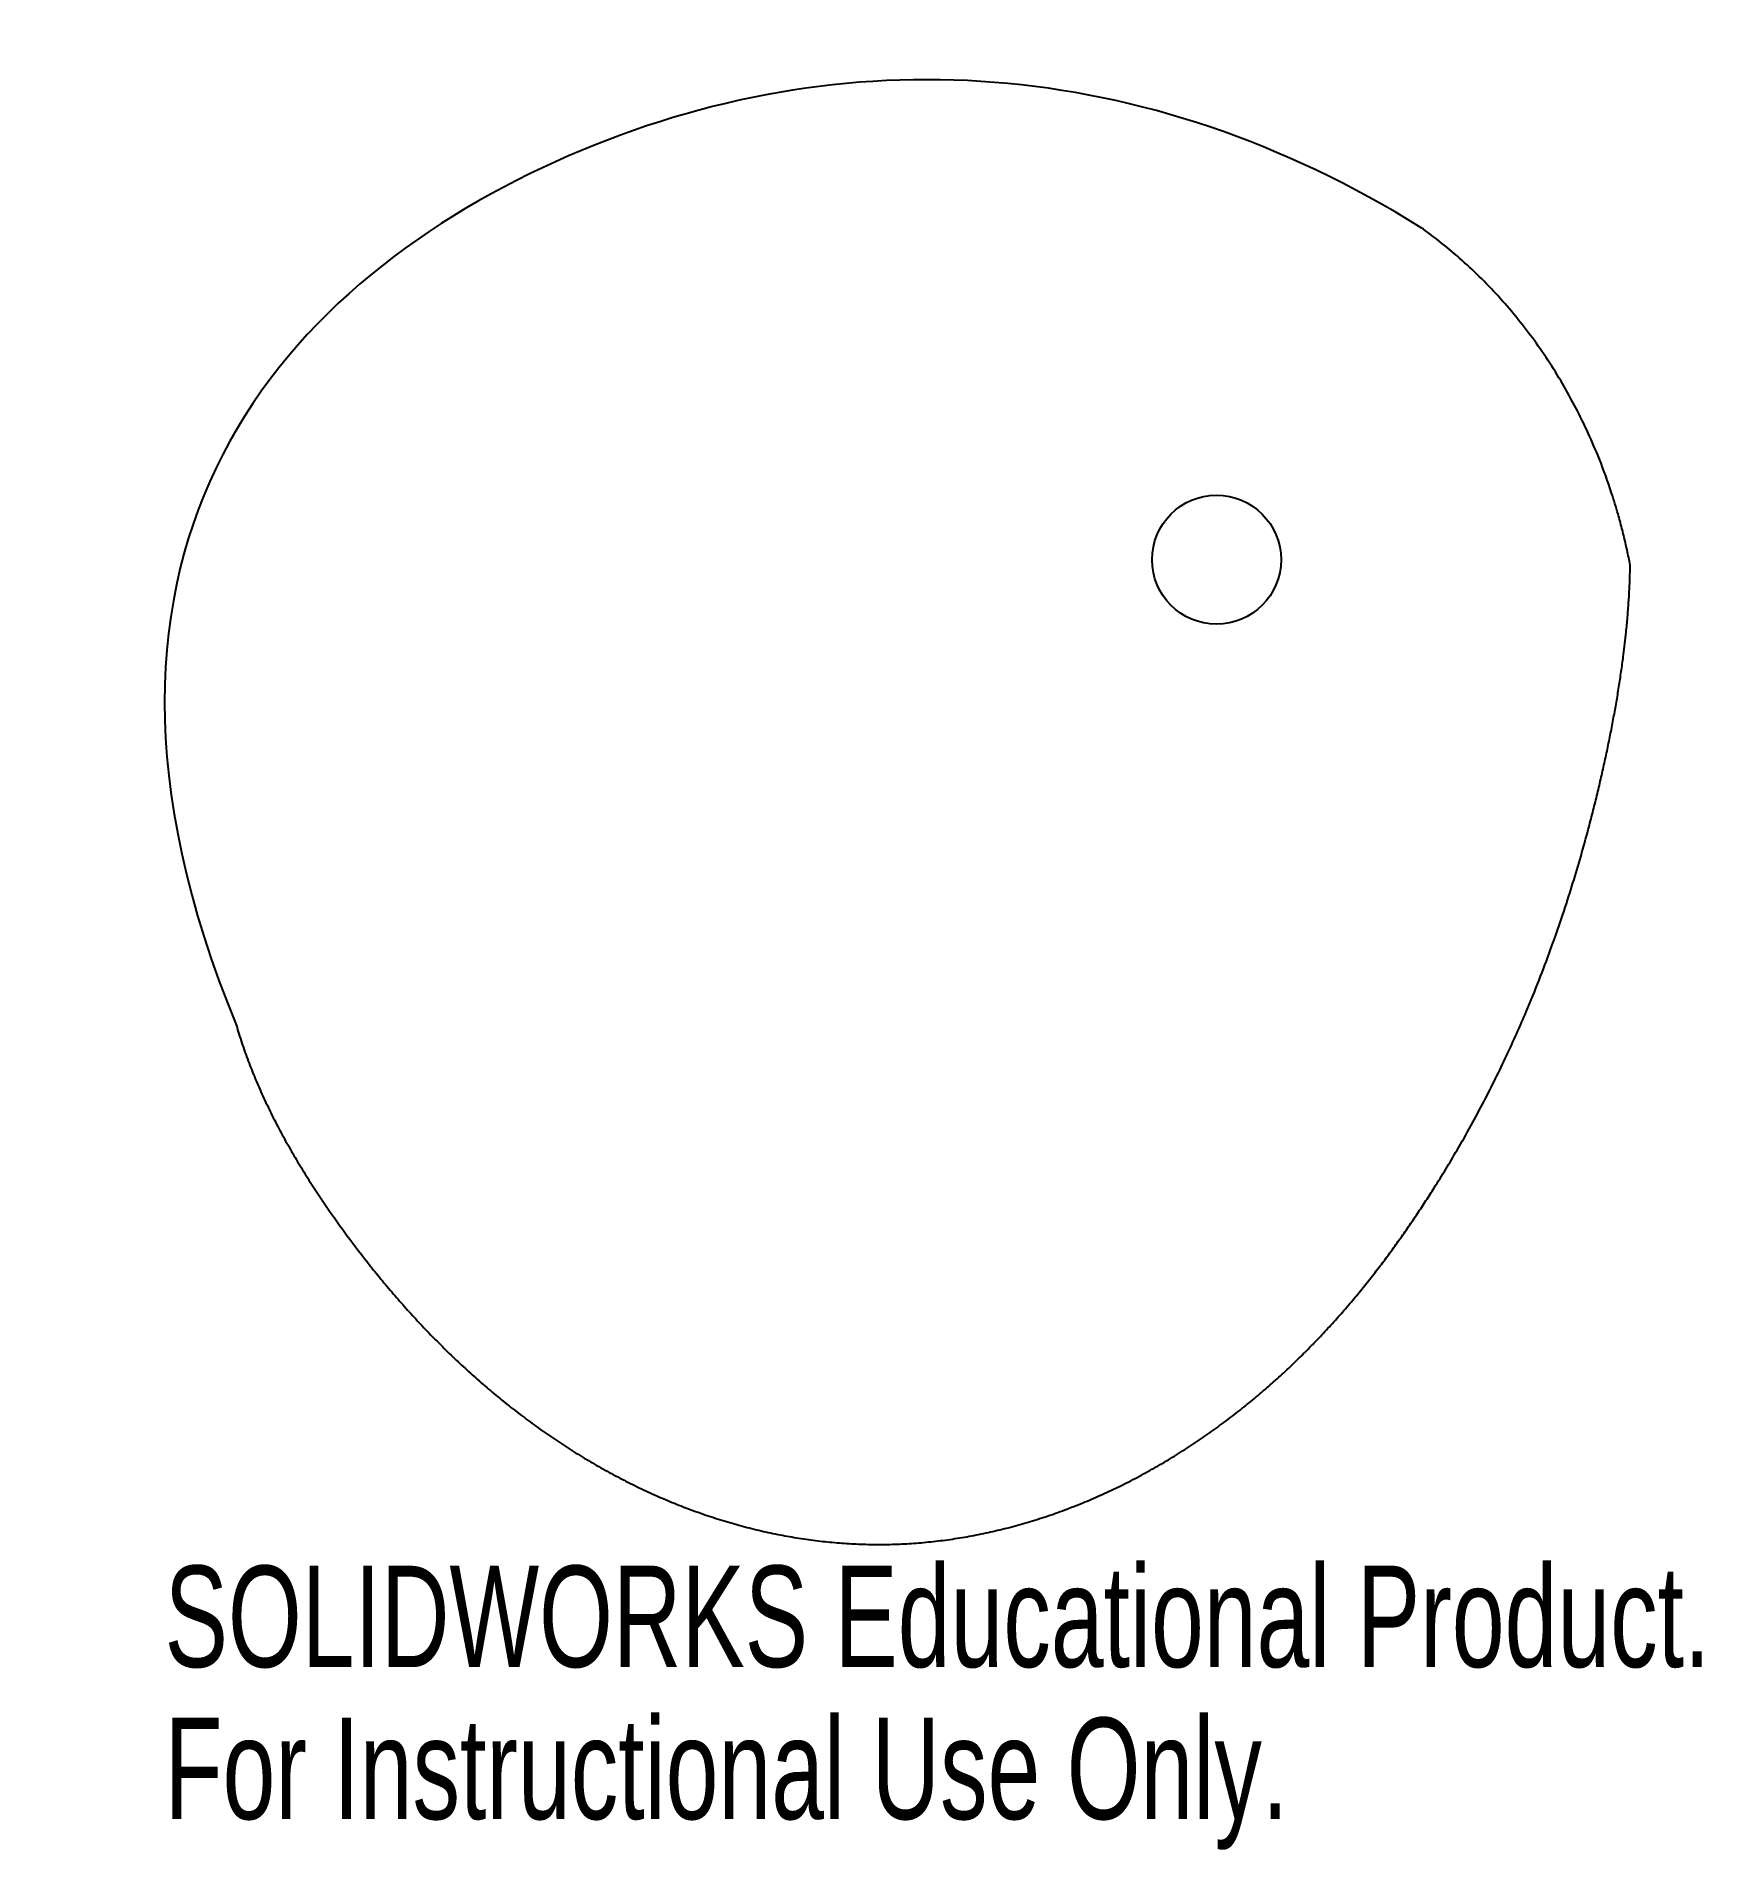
# Model space of a CAD drawing. Header units: millimetres. Extents: x -56.3 to 23.1, y -61.5 to 25.
import ezdxf

# ---------------------------------------------------------------- set-up
doc = ezdxf.new("R2010")
doc.units = ezdxf.units.MM
doc.styles.add('SLDTEXTSTYLE0', font='TXT', dxfattribs={"width": 0.7})

msp = doc.modelspace()

# ---------------------------------------------------------------- linework, layer by layer
at = {"color": 7, "linetype": 'Continuous', "lineweight": 25}
msp.add_circle((0, 0), 3.075, dxfattribs=at)
for points, knots in [([(9.751, 15.83), (-3.426, 24.043), (-32.276, 25.88), (-56.258, 0.901), (-46.72, -22.205)], [0, 0, 0, 0, 0.496756, 0.9998556, 0.9998556, 0.9998556, 0.9998556]), ([(-46.72, -22.205), (-46.681, -22.34), (-46.552, -22.765), (-46.316, -23.475), (-45.995, -24.328), (-45.644, -25.169), (-45.265, -25.998), (-44.859, -26.815), (-44.43, -27.619), (-43.978, -28.412), (-43.507, -29.194), (-43.016, -29.964), (-42.509, -30.725), (-41.987, -31.475), (-41.272, -32.465), (-40.53, -33.436), (-39.761, -34.385), (-39.169, -35.086), (-38.562, -35.775), (-37.941, -36.452), (-37.305, -37.115), (-36.655, -37.763), (-35.989, -38.397), (-35.309, -39.016), (-34.614, -39.617), (-33.904, -40.202), (-33.18, -40.768), (-32.442, -41.315), (-31.689, -41.842), (-30.923, -42.349), (-30.143, -42.834), (-29.35, -43.296), (-28.544, -43.735), (-27.726, -44.15), (-26.897, -44.54), (-26.055, -44.904), (-25.204, -45.241), (-24.342, -45.55), (-23.471, -45.831), (-22.591, -46.083), (-21.703, -46.304), (-20.808, -46.495), (-19.906, -46.654), (-18.999, -46.78), (-18.088, -46.873), (-17.174, -46.932), (-16.256, -46.956), (-15.338, -46.944), (-14.419, -46.897), (-13.502, -46.814), (-12.588, -46.696), (-11.677, -46.544), (-10.773, -46.359), (-9.875, -46.142), (-8.985, -45.893), (-8.105, -45.615), (-7.235, -45.307), (-6.376, -44.971), (-5.531, -44.609), (-4.698, -44.22), (-3.88, -43.808), (-3.078, -43.372), (-2.291, -42.914), (-1.521, -42.435), (-0.768, -41.937), (-0.033, -41.421), (0.684, -40.888), (1.383, -40.34), (2.062, -39.778), (2.722, -39.203), (3.363, -38.616), (3.985, -38.02), (4.587, -37.415), (5.169, -36.803), (5.733, -36.184), (6.277, -35.561), (6.802, -34.935), (7.308, -34.306), (7.797, -33.677), (8.267, -33.048), (8.721, -32.421), (9.157, -31.797), (9.578, -31.177), (9.983, -30.562), (10.623, -29.563), (11.343, -28.377), (12.12, -27.006), (12.731, -25.866), (13.298, -24.751), (13.823, -23.663), (14.309, -22.6), (14.83, -21.4), (15.371, -20.069), (15.977, -18.465), (16.513, -16.916), (16.989, -15.42), (17.372, -14.128), (17.682, -13.009), (17.931, -12.054), (18.13, -11.256), (18.316, -10.471), (18.49, -9.698), (18.653, -8.936), (18.805, -8.184), (18.946, -7.44), (19.076, -6.704), (19.196, -5.974), (19.304, -5.249), (19.418, -4.41), (19.501, -3.692), (19.559, -3.096), (19.591, -2.74), (19.62, -2.384), (19.645, -2.029), (19.667, -1.674), (19.685, -1.319), (19.701, -0.964), (19.705, -0.61), (19.738, -0.251), (19.641, 0.099), (19.574, 0.453), (19.493, 0.803), (19.411, 1.151), (19.324, 1.495), (19.233, 1.838), (19.077, 2.401), (18.773, 3.395), (18.306, 4.687), (17.728, 6.038), (17.141, 7.24), (16.501, 8.398), (15.808, 9.512), (15.064, 10.582), (14.27, 11.605), (13.427, 12.58), (12.534, 13.507), (11.593, 14.383), (10.664, 15.157), (10.038, 15.625), (9.751, 15.83)], [0.483675, 0.483675, 0.483675, 0.483675, 0.4857275, 0.4901627, 0.4945961, 0.4990291, 0.5034627, 0.5078977, 0.5123345, 0.5167735, 0.5212149, 0.5256589, 0.5301056, 0.5345553, 0.5390082, 0.5479229, 0.5523844, 0.5568484, 0.5613145, 0.5657825, 0.5702521, 0.5747229, 0.5791946, 0.5836669, 0.5881394, 0.5926119, 0.5970839, 0.6015551, 0.6060254, 0.6104944, 0.614962, 0.6194279, 0.623892, 0.6283542, 0.6328145, 0.6372729, 0.6417294, 0.6461843, 0.6506378, 0.6550902, 0.659542, 0.6639936, 0.6684456, 0.6728988, 0.6773541, 0.6818124, 0.6862748, 0.6907425, 0.6952168, 0.6996973, 0.7041832, 0.7086733, 0.7131662, 0.7176607, 0.7221551, 0.726648, 0.7311375, 0.7356218, 0.7400992, 0.7445676, 0.7490251, 0.7534696, 0.7578989, 0.7623109, 0.7667034, 0.7710741, 0.7754208, 0.7797411, 0.7840328, 0.7882934, 0.7925207, 0.7967122, 0.8008657, 0.8049787, 0.8090489, 0.813074, 0.8170516, 0.8209795, 0.8248555, 0.8286774, 0.8324429, 0.8361501, 0.839797, 0.8433817, 0.8469041, 0.8571093, 0.8636226, 0.8699143, 0.8759938, 0.8818701, 0.8875524, 0.8930497, 0.9009685, 0.9085216, 0.9180755, 0.9248916, 0.9314405, 0.9377505, 0.941838, 0.9458396, 0.9497627, 0.9536149, 0.9574032, 0.9611344, 0.9648151, 0.9684514, 0.972049, 0.9756133, 0.9791493, 0.9844101, 0.9861542, 0.9878945, 0.9896312, 0.9913649, 0.9930959, 0.9948246, 0.9965513, 0.9982763, 1, 1.0017642, 1.0035195, 1.0052661, 1.0070042, 1.0087342, 1.0104561, 1.0121702, 1.0172682, 1.0256295, 1.0322121, 1.0387139, 1.0451473, 1.0515241, 1.0578553, 1.0641516, 1.0704227, 1.0766779, 1.0829258, 1.0891743, 1.0943286, 1.0943286, 1.0943286, 1.0943286])]:
    msp.add_open_spline(points, degree=3, knots=knots, dxfattribs=at)

# ---------------------------------------------------------------- texts
at = {"color": 7, "linetype": 'Continuous', "char_height": 4.83362, "attachment_point": 1, "style": 'SLDTEXTSTYLE0'}
for s, insert in [('SOLIDWORKS Educational Product.', (-50.141, -47.962)), ('For Instructional Use Only.', (-50.141, -55.212))]:
    msp.add_mtext(s, dxfattribs=dict(at, insert=insert))

doc.saveas('drawing.dxf')
